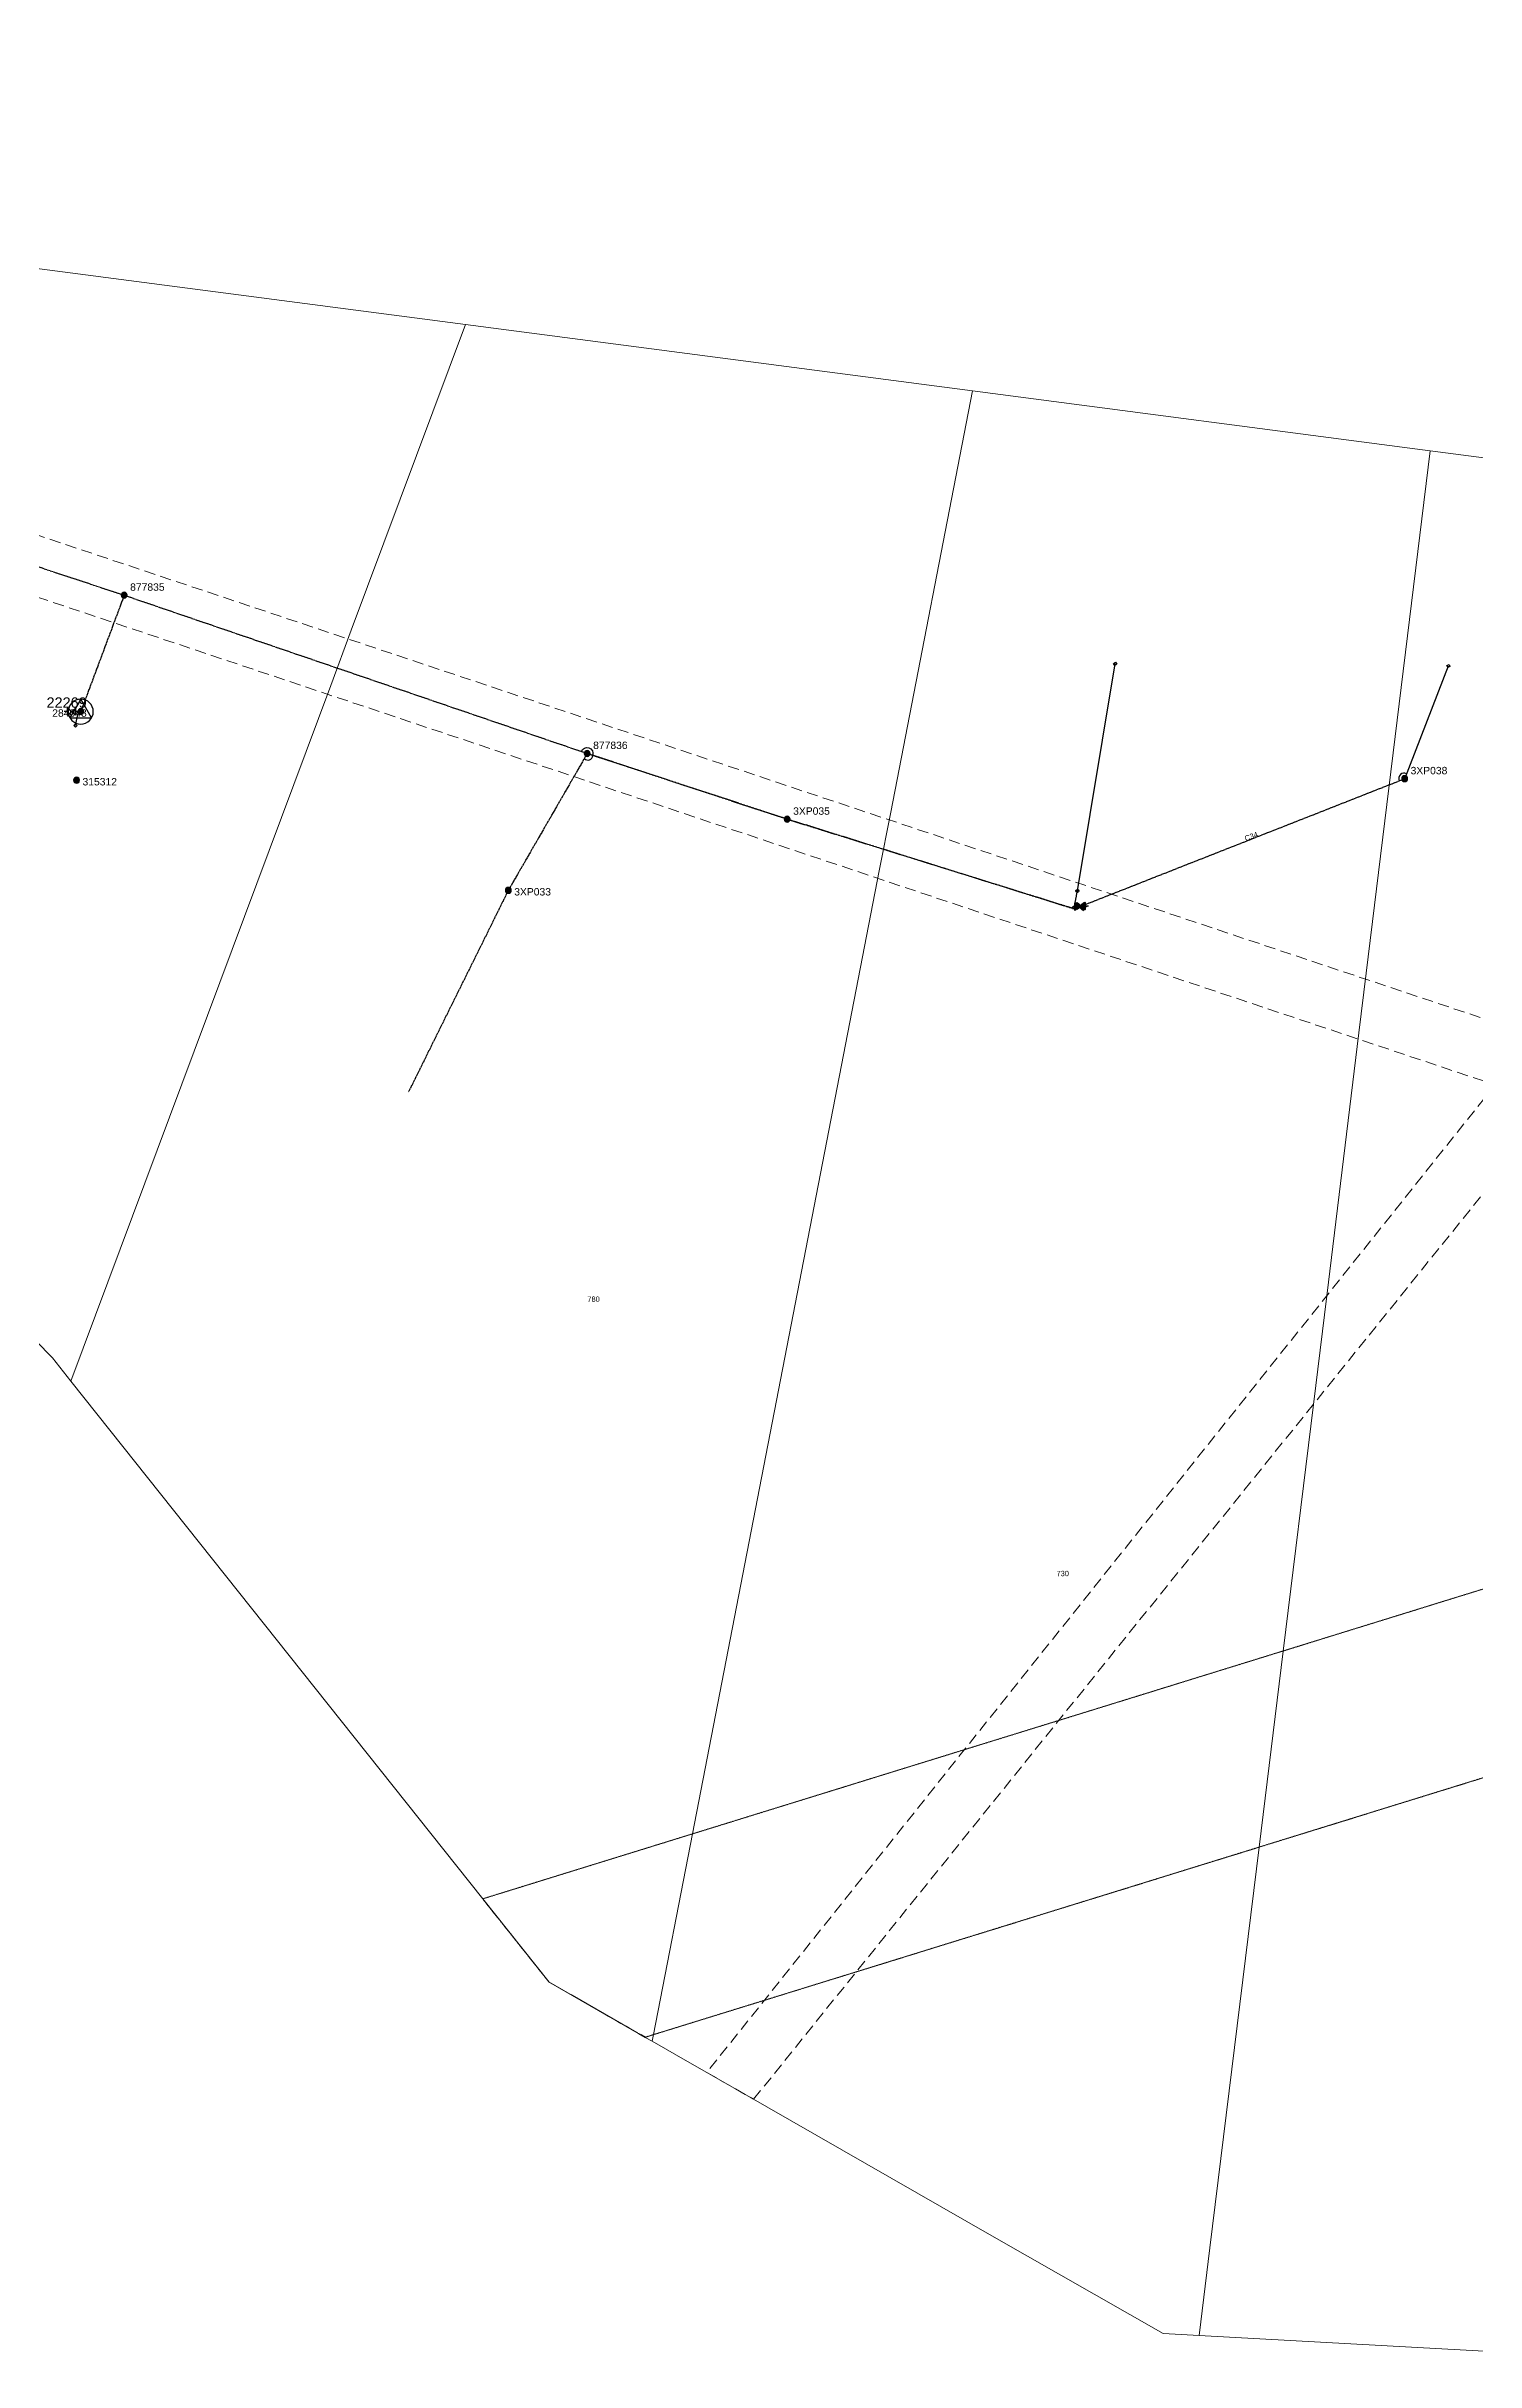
# Model space of a CAD drawing. Header units: metres. Extents: x 249687 to 257263, y 6187901 to 6192012.
# Drawn here: x 254642 to 255125, y 6188469 to 6189252 of the extents above; entities that cross this region are included whole.
import ezdxf
from ezdxf.enums import TextEntityAlignment as Align

# ---------------------------------------------------------------- set-up
doc = ezdxf.new("R2010")
doc.units = ezdxf.units.M
for name, pattern in [('Cable Exist OH', [1, 1, 0]), ('Dash', [5, 3, -2]), ('HIDDEN', [0.375, 0.25, -0.125]), ('HIDDEN2', [0.1875, 0.125, -0.0625])]:
    doc.linetypes.add(name, pattern=pattern)
doc.layers.get('0').update_dxf_attribs({"color": 6})
for name, color, linetype, lineweight in [('Cadastre Easements_SP_EXT', 8, 'Continuous', 5), ('Cadastre Land Parcels_SP_EXT', 8, 'Continuous', 5), ('Cadastre Other Property_SP_EXT', 8, 'HIDDEN', 5)]:
    doc.layers.add(name, color=color, linetype=linetype, lineweight=lineweight)
for name, color, linetype in [('Equip_LV_EXT', 7, 'Continuous'), ('Mains_HV_EXT', 7, 'Continuous'), ('Mains_LV_EXT', 7, 'Continuous'), ('Services_SP_EXT', 7, 'Continuous'), ('Sub_SP_TR_HV_LV_EXT', 7, 'Continuous'), ('SupportsOH_SP_TR_HV_LV_SL_EXT', 7, 'Continuous')]:
    doc.layers.add(name, color=color, linetype=linetype)
doc.styles.add('POLE_LABEL', font='arial.ttf')
doc.styles.get("Standard").update_dxf_attribs({"font": 'arial.ttf'})

# ---------------------------------------------------------------- blocks, each defined once
blk = doc.blocks.new('SUB_POLE_EXT')
blk.add_wipeout([(0, 4.22), (0.42, 4.2), (0.83, 4.14), (1.21, 4.05), (1.62, 3.9), (1.99, 3.72), (2.35, 3.51), (2.68, 3.26), (2.99, 2.99), (3.28, 2.66), (3.52, 2.34), (3.76, 1.92), (3.9, 1.62), (4.04, 1.23), (4.18, 0.63), (4.22, 0), (4.18, -0.61), (4.06, -1.15), (3.9, -1.62), (3.58, -2.24), (3.22, -2.73), (2.97, -3.01), (2.68, -3.26), (2.36, -3.5), (2, -3.72), (1.64, -3.89), (1.25, -4.03), (0.82, -4.14), (0.42, -4.2), (0, -4.22), (-0.41, -4.2), (-0.8, -4.15), (-1.21, -4.05), (-1.62, -3.9), (-1.99, -3.73), (-2.35, -3.51), (-2.68, -3.26), (-2.96, -3.02), (-3.23, -2.72), (-3.51, -2.35), (-3.71, -2.01), (-3.91, -1.6), (-4.05, -1.21), (-4.16, -0.76), (-4.22, -0.14), (-4.21, 0.39), (-4.14, 0.83), (-4.03, 1.27), (-3.9, 1.63), (-3.71, 2.02), (-3.5, 2.37), (-3.28, 2.67), (-2.99, 2.99), (-2.68, 3.27), (-2.33, 3.52), (-1.98, 3.73), (-1.63, 3.9), (-1.2, 4.05), (-0.78, 4.15), (-0.4, 4.21)])
blk.add_line((2.16, 0.48), (2.16, 0.48, 0))
blk.add_lwpolyline([(-4.22, 0, 1), (4.22, 0, 1)], format="xyb", close=True)
blk.add_lwpolyline([(2.14, 0.52), (0, 4.22), (-3.66, -2.11), (3.66, -2.11)], close=True)
for tag, height, flags, p in [('STREET_CODE', 0.2, 9, (1.5, 0)), ('ASSET_NUM', 3.5, 8, (2, 2)), ('CONSTRUCTED_VOLTAGE', 0.2, 9, (1.5, -0.2)), ('OPERATING_VOLTAGE', 0.2, 9, (1.5, -0.6)), ('OPERATED_BY', 0.2, 9, (1.5, -0.8)), ('ORIENTATION', 0.2, 9, (1.5, -1.2)), ('OWNED_BY', 0.2, 9, (1.5, -1.4)), ('SECONDARY_VOLTAGE', 0.2, 9, (1.5, -1.6)), ('STATE', 0.2, 9, (1.5, -1.8)), ('SUBSTATION_TYPE', 0.2, 9, (1.5, -2)), ('STREETNAME', 0.2, 9, (1.5, -2.8)), ('SUBURB', 0.2, 9, (1.5, -3)), ('Z', 0.2, 1, (1.5, -3.4)), ('NO_PHASES', 0.2, 9, (1.5, -0.4)), ('MAINTAINED_BY', 0.2, 9, (1.5, -1)), ('USAGE', 0.2, 9, (1.5, -2.2)), ('LEGEND', 0.2, 9, (1.5, -2.4)), ('LOCATION', 0.2, 9, (1.5, -2.6)), ('NOTES', 0.2, 9, (1.5, -3.2))]:
    blk.add_attdef(tag, text='', height=height, dxfattribs=dict(flags=flags)).set_placement(p, align=Align.MIDDLE_LEFT)
blk = doc.blocks.new('LV_OH_LINKS_DISTFUSE_EXT')
for p, q in [((0, 0), (0.96, 0)), ((3.84, 0), (4.8, 0))]:
    blk.add_line(p, q)
blk.add_lwpolyline([(3.84, -1.2), (3.84, 1.2), (0.96, -1.2), (0.96, 1.2)], close=True)
at = {"flags": 9}
for tag, p in [('ACTUAL_STATUS', (0, 0)), ('CONSTRUCTED_VOLTAGE', (0, -0.2)), ('OPERATING_VOLTAGE', (0, -0.6)), ('ORIENTATION', (0, -0.8)), ('OWNED_BY', (0, -1)), ('STATE', (0, -1.2)), ('SWITCH_TYPE', (0, -1.4)), ('NO_PHASES', (0, -0.4)), ('USAGE', (0, -1.6)), ('NOTES', (0, -1.8))]:
    blk.add_attdef(tag, text='', height=0.2, dxfattribs=at).set_placement(p, align=Align.MIDDLE_LEFT)
at = {"flags": 1}
blk.add_attdef('Z', (0, 0), '', height=0.2, dxfattribs=at)
blk = doc.blocks.new('CCP_EXT')
blk.add_wipeout([(0, 0.57), (0.57, 0), (0, -0.57), (-0.57, 0)])
blk.add_lwpolyline([(-0.57, 0), (0, 0.57), (0.57, 0), (0, -0.57), (-0.57, 0)])
at = {"flags": 1}
blk.add_attdef('Z', (0, 0), '', height=0.2, dxfattribs=at)
at = {"flags": 9}
for tag, p in [('CCP_TYPE', (0, 0)), ('CONSTRUCTED_VOLTAGE', (0, -0.2)), ('OPERATING_VOLTAGE', (0, -0.6)), ('ORIENTATION', (0, -0.8)), ('OWNED_BY', (0, -1)), ('STATE', (0, -1.8)), ('NO_PHASES', (0, -0.4)), ('USAGE', (0, -1.2)), ('LEGEND', (0, -1.4)), ('LIFE_SUPPORT', (0, -1.6)), ('NOTES', (0, -2))]:
    blk.add_attdef(tag, text='', height=0.2, dxfattribs=at).set_placement(p, align=Align.MIDDLE_LEFT)
blk = doc.blocks.new('POLE_EXT')
blk.add_hatch(color=256).paths.add_polyline_path([(-1, 0, 1), (1, 0, 1)])
blk.add_lwpolyline([(-1, 0, 1), (1, 0, 1)], format="xyb", close=True)
for tag, height, flags, p in [('pNumber', 2.5, 8, (-17.84, 2.07)), ('OWNED_BY', 0.2, 9, (1.35, -0.4)), ('SPECIAL_USE', 0.2, 9, (1.35, -0.8)), ('STATE', 0.2, 9, (1.35, -1)), ('cLV', 0.2, 9, (1.35, -1.4)), ('hDepth', 0.2, 9, (1.35, -1.6)), ('hDia', 0.2, 9, (1.35, -1.8)), ('cHV', 0.2, 9, (1.35, -2)), ('cLinedev', 0.2, 9, (1.35, -3.4)), ('pExisting', 0.2, 9, (1.35, -3.8)), ('pFooting', 0.2, 9, (1.35, -4.4)), ('pNew', 0.2, 9, (1.35, -4.6)), ('pRelocate', 0.2, 9, (1.35, -5)), ('pRemove', 0.2, 9, (1.35, -5.2)), ('pReplace', 0.2, 9, (1.35, -5.4)), ('pStay', 0.2, 9, (1.35, -5.6)), ('pType', 0.2, 9, (1.35, -5.8)), ('cspan', 0.2, 9, (1.35, -6)), ('STREETNAME', 0.2, 9, (1.35, -6.2)), ('SUBURB', 0.2, 9, (1.35, -6.4)), ('OPERATED_BY', 0.2, 9, (1.36, -7.01)), ('PARENT', 0.2, 9, (1.35, -0.6)), ('USAGE', 0.2, 9, (1.35, -1.2)), ('LBRACKET', 0.2, 9, (1.35, -2.2)), ('LExisting', 0.2, 9, (1.35, -2.4)), ('LANTNUMBER', 0.2, 9, (1.35, -2.6)), ('LOther', 0.2, 9, (1.35, -2.8)), ('LRemove', 0.2, 9, (1.35, -3)), ('LEGEND', 0.2, 9, (1.35, -3.2)), ('LOCATION', 0.2, 9, (1.35, -3.6)), ('PFNUMBER', 0.2, 9, (1.35, -4)), ('NEWPFNUMBER', 0.2, 9, (1.35, -4.2)), ('NOTES', 0.2, 9, (1.35, -6.6)), ('MAINTAINED_BY', 0.2, 9, (1.36, -6.81))]:
    blk.add_attdef(tag, text='', height=height, dxfattribs=dict(flags=flags)).set_placement(p, align=Align.MIDDLE_LEFT)
at = {"style": 'POLE_LABEL'}
for tag, height, flags, p in [('STRUCTURE_PLANT_NUMBER', 0.2, 9, (1.35, 0.03)), ('ASSET_NUM', 2.5, 8, (2, 2)), ('STREET_CODE', 0.2, 9, (1.35, -0.2))]:
    blk.add_attdef(tag, text='', height=height, dxfattribs=dict(at, flags=flags)).set_placement(p, align=Align.MIDDLE_LEFT)
at = {"flags": 1}
blk.add_attdef('Z', (1.35, -7.33), '', height=0.2, dxfattribs=at)
blk = doc.blocks.new('CONNECTOR_NODE_EXT')
h = blk.add_hatch(color=256)
edge = h.paths.add_edge_path()
edge.add_arc((0, 0), 0.5, 0, 360)
blk.add_circle((0, 0), 0.5)
at = {"flags": 1}
blk.add_attdef('Z', (0, 0), '', height=0.2, dxfattribs=at)
at = {"flags": 9}
for tag, p in [('CONNECTOR_TYPE', (0, 0)), ('CONSTRUCTED_VOLTAGE', (0, -0.2)), ('OPERATING_VOLTAGE', (0, -0.6)), ('ORIENTATION', (0, -0.8)), ('SUBTYPE', (0, -1)), ('NO_PHASES', (0, -0.4)), ('USAGE', (0, -1.2)), ('NOTES', (0, -1.4))]:
    blk.add_attdef(tag, text='', height=0.2, dxfattribs=at).set_placement(p, align=Align.MIDDLE_LEFT)

msp = doc.modelspace()

# ---------------------------------------------------------------- linework, layer by layer
at = {"layer": 'Cadastre Easements_SP_EXT', "linetype": 'Dash'}
msp.add_lwpolyline([(255560.219, 6188864.034), (255428.631, 6188823.281), (255396.054, 6188813.099), (255393.862, 6188812.487), (255229.517, 6188761.544), (255059.878, 6188709.017), (254980.398, 6188684.391), (254945.448, 6188673.592), (254860.129, 6188647.146), (254789.227, 6188625.186), (254811.68, 6188597.027), (254844.185, 6188578.346), (254847.012, 6188579.309), (254847.012, 6188579.309), (254874.206, 6188587.684), (254909.155, 6188598.484), (255051.781, 6188642.645), (255221.327, 6188695.171), (255385.763, 6188746.115), (255494.536, 6188779.832)], dxfattribs=at)
at = {"layer": 'Cadastre Land Parcels_SP_EXT', "linetype": 'Continuous'}
for points in [[(255031.473, 6188477.489), (255035.109, 6188507.112), (255051.781, 6188642.645), (255059.878, 6188709.017), (255070.103, 6188792.43), (255074.656, 6188829.181), (255085.473, 6188918.048), (255087.976, 6188938.317), (255109.641, 6189114.942), (254954.825, 6189135.179), (254927.203, 6188992.697), (254923.311, 6188972.836), (254860.129, 6188647.146), (254847.012, 6188579.309), (254846.519, 6188577.075), (254859.315, 6188569.753), (254876.876, 6188559.67), (254961.405, 6188511.277), (255019.313, 6188478.168), (255031.473, 6188477.489)], [(255197.081, 6188497.72), (255221.327, 6188695.171), (255229.517, 6188761.544), (255242.157, 6188865.112), (255244.66, 6188885.381), (255270.271, 6189093.967), (255109.641, 6189114.942), (255087.976, 6188938.317), (255085.473, 6188918.048), (255074.656, 6188829.181), (255070.103, 6188792.43), (255059.878, 6188709.017), (255051.781, 6188642.645), (255035.109, 6188507.112), (255031.473, 6188477.489), (255193.522, 6188468.653), (255197.081, 6188497.72)]]:
    msp.add_lwpolyline(points, close=True, dxfattribs=at)
at = {"layer": 'Cadastre Other Property_SP_EXT', "linetype": 'HIDDEN2'}
msp.add_lwpolyline([(254844.21, 6188578.408), (256142.631, 6188980.554), (255996.877, 6188999.269), (254789.227, 6188625.196), (254811.679, 6188597.037), (254844.21, 6188578.408)], close=True, dxfattribs=at)
at = {"layer": 'Mains_HV_EXT', "color": 7, "linetype": 'Cable Exist OH'}
msp.add_lwpolyline([(254186.607, 6189237.984), (254349.582, 6189182.988), (254504.135, 6189120.348), (254668.024, 6189066.117)], dxfattribs=at)
at = {"layer": 'Mains_HV_EXT', "linetype": 'Cable Exist OH'}
for points in [[(254668.024, 6189066.117), (254824.582, 6189012.588)], [(254824.582, 6189012.588), (254892.145, 6188990.483), (254989.247, 6188960.032)], [(254824.582, 6189012.588), (254892.145, 6188990.483), (254989.247, 6188960.032)]]:
    msp.add_lwpolyline(points, dxfattribs=at)
at = {"layer": 'Mains_HV_EXT', "linetype": 'Continuous'}
msp.add_lwpolyline([(254822.598, 6189013.266, -0.9802122), (254826.444, 6189011.979)], format="xyb", dxfattribs=at)
at = {"layer": 'Mains_LV_EXT', "linetype": 'Cable Exist OH'}
for points in [[(254824.582, 6189012.588), (254797.895, 6188966.303), (254764.183, 6188898.16)], [(254989.247, 6188960.032), (254892.088, 6188990.302), (254824.582, 6189012.588)], [(254989.247, 6188960.032), (255100.985, 6189004.047)], [(254989.247, 6188960.032), (254990.301, 6188966.103)]]:
    msp.add_lwpolyline(points, dxfattribs=at)
at = {"layer": 'Mains_LV_EXT', "linetype": 'Continuous'}
for points in [[(254823.583, 6189010.855, 0.6467933), (254826.468, 6189011.923)], [(255101.634, 6189005.721, 0.742171), (255099.174, 6189003.348)]]:
    msp.add_lwpolyline(points, format="xyb", dxfattribs=at)

# ---------------------------------------------------------------- block references
at = {"layer": 'Equip_LV_EXT'}
for name, p in [('LV_OH_LINKS_DISTFUSE_EXT', (254988.504, 6188960.701)), ('LV_OH_LINKS_DISTFUSE_EXT', (254988.84, 6188960.946)), ('LV_OH_LINKS_DISTFUSE_EXT', (254989.247, 6188961.032)), ('CONNECTOR_NODE_EXT', (254990.301, 6188966.103))]:
    msp.add_blockref(name, p, dxfattribs=at)
at = {"layer": 'Sub_SP_TR_HV_LV_EXT'}
ref = msp.add_blockref('SUB_POLE_EXT', (254653.335, 6189026.755), dxfattribs=at)
ref.add_attrib('ASSET_NUM', '22269', dxfattribs={"layer": '0', "height": 3.5}).set_placement((254655.335, 6189027.005), align=Align.BOTTOM_RIGHT)
at = {"layer": 'SupportsOH_SP_TR_HV_LV_SL_EXT'}
ref = msp.add_blockref('POLE_EXT', (254668.024, 6189066.117), dxfattribs=at)
ref.add_attrib('ASSET_NUM', '877835', dxfattribs={"layer": '0', "height": 2.5, "style": 'POLE_LABEL'}).set_placement((254670.024, 6189066.867), align=Align.BOTTOM_LEFT)
ref = msp.add_blockref('POLE_EXT', (254824.582, 6189012.588), dxfattribs=at)
ref.add_attrib('ASSET_NUM', '877836', dxfattribs={"layer": '0', "height": 2.5, "style": 'POLE_LABEL'}).set_placement((254826.582, 6189013.338), align=Align.BOTTOM_LEFT)
ref = msp.add_blockref('POLE_EXT', (254651.918, 6189003.524), dxfattribs=at)
ref.add_attrib('ASSET_NUM', '315312', dxfattribs={"layer": '0', "height": 2.5, "style": 'POLE_LABEL'}).set_placement((254653.918, 6189004.274), align=Align.TOP_LEFT)
ref = msp.add_blockref('POLE_EXT', (255100.985, 6189004.047), dxfattribs=at)
ref.add_attrib('ASSET_NUM', '3XP038', dxfattribs={"layer": '0', "height": 2.5, "style": 'POLE_LABEL'}).set_placement((255102.985, 6189004.797), align=Align.BOTTOM_LEFT)
ref = msp.add_blockref('POLE_EXT', (254892.206, 6188990.354), dxfattribs=at)
ref.add_attrib('ASSET_NUM', '3XP035', dxfattribs={"layer": '0', "height": 2.5, "style": 'POLE_LABEL'}).set_placement((254894.206, 6188991.104), align=Align.BOTTOM_LEFT)
ref = msp.add_blockref('POLE_EXT', (254797.895, 6188966.303), dxfattribs=at)
ref.add_attrib('ASSET_NUM', '3XP033', dxfattribs={"layer": '0', "height": 2.5, "style": 'POLE_LABEL'}).set_placement((254799.895, 6188967.053), align=Align.TOP_LEFT)

# ---------------------------------------------------------------- texts
at = {"layer": 'Cadastre Land Parcels_SP_EXT'}
for s, p in [('780', (254824.627, 6188827.116)), ('730', (254983.263, 6188734.331))]:
    msp.add_text(s, height=1.8, dxfattribs=at).set_placement(p)
at = {"layer": 'Mains_LV_EXT'}
msp.add_text('C34', height=1.8, rotation=20.377699, dxfattribs=at).set_placement((255047.26, 6188982.884))

# ---------------------------------------------------------------- next in the draw order: linework, layer by layer
at = {"layer": 'Cadastre Land Parcels_SP_EXT', "linetype": 'Continuous'}
msp.add_lwpolyline([(254231.412, 6189229.781), (254783.388, 6189157.64), (254954.825, 6189135.179), (255109.641, 6189114.942), (255270.271, 6189093.967), (255425.916, 6189073.637), (255584.051, 6189053.035), (255746.25, 6189031.761), (255917.863, 6189009.418), (255930.046, 6189007.831), (255986.181, 6189424.752), (255986.181, 6189424.752), (256045.41, 6189864.591), (255789.299, 6189904.099), (255785.09, 6189904.75), (255773.913, 6189906.474), (255765.317, 6189907.8), (255417.407, 6189961.456), (255333.833, 6189966.143), (255254.525, 6189987.038), (255149.264, 6190025.675), (255097.613, 6190054.955), (254645.368, 6190117.995), (254290.548, 6190167.438)], dxfattribs=at)
for points in [[(254783.389, 6189157.64), (254231.412, 6189229.781), (254232.671, 6189227.372), (254233.353, 6189225.948), (254263.403, 6189195.881), (254318.407, 6189140.608), (254398.934, 6189073.353), (254463.203, 6188991.128), (254626.822, 6188825.38), (254643.743, 6188808.177), (254650.024, 6188800.239), (254737.846, 6189035.554), (254744.804, 6189054.276), (254783.389, 6189157.64)], [(254847.012, 6188579.309), (254860.129, 6188647.146), (254923.311, 6188972.836), (254927.203, 6188992.697), (254954.825, 6189135.179), (254783.389, 6189157.64), (254744.804, 6189054.276), (254737.846, 6189035.554), (254650.024, 6188800.239), (254789.227, 6188625.186), (254811.68, 6188597.027), (254844.185, 6188578.346), (254846.519, 6188577.075), (254847.012, 6188579.309)]]:
    msp.add_lwpolyline(points, close=True, dxfattribs=at)
at = {"layer": 'Mains_HV_EXT', "linetype": 'Cable Exist OH'}
msp.add_lwpolyline([(254668.024, 6189066.117), (254653.335, 6189026.755)], dxfattribs=at)

# ---------------------------------------------------------------- next in the draw order: block references
at = {"layer": 'Equip_LV_EXT', "rotation": 180.0000000000001}
msp.add_blockref('LV_OH_LINKS_DISTFUSE_EXT', (254652.535, 6189026.755), dxfattribs=at)

# ---------------------------------------------------------------- next in the draw order: block references
at = {"layer": 'Services_SP_EXT'}
for p, rotation in [((255003.052, 6189042.93), 79.47797697009474), ((255115.764, 6189042.175), 67.70924196674437)]:
    msp.add_blockref('CCP_EXT', p, dxfattribs=dict(at, rotation=rotation))
msp.add_blockref('CCP_EXT', (254651.587, 6189022.071), dxfattribs=at)

# ---------------------------------------------------------------- next in the draw order: linework, layer by layer
at = {"layer": 'Cadastre Other Property_SP_EXT', "linetype": 'HIDDEN2', "ltscale": 30}
msp.add_lwpolyline([(254239.307, 6189219.999), (254270.623, 6189188.636), (255131.566, 6188900.502), (254865.006, 6188566.493), (254880.841, 6188557.41), (255151.696, 6188893.764), (255705.513, 6188708.565), (256318.37, 6188531.555), (256320.675, 6188551.867), (255708.017, 6188728.834), (254239.307, 6189219.999)], close=True, dxfattribs=at)
at = {"layer": 'Services_SP_EXT'}
for points in [[(254990.301, 6188966.103), (255003.052, 6189042.93)], [(255100.985, 6189004.047), (255115.764, 6189042.175)], [(254651.587, 6189022.071), (254652.535, 6189026.755)]]:
    msp.add_lwpolyline(points, dxfattribs=at)

# ---------------------------------------------------------------- next in the draw order: block references
at = {"layer": 'SupportsOH_SP_TR_HV_LV_SL_EXT'}
ref = msp.add_blockref('POLE_EXT', (254653.335, 6189026.755), dxfattribs=at)
ref.add_attrib('ASSET_NUM', '284048', dxfattribs={"layer": '0', "height": 2.5, "style": 'POLE_LABEL'}).set_placement((254655.335, 6189027.505), align=Align.TOP_RIGHT)

doc.saveas('drawing.dxf')
